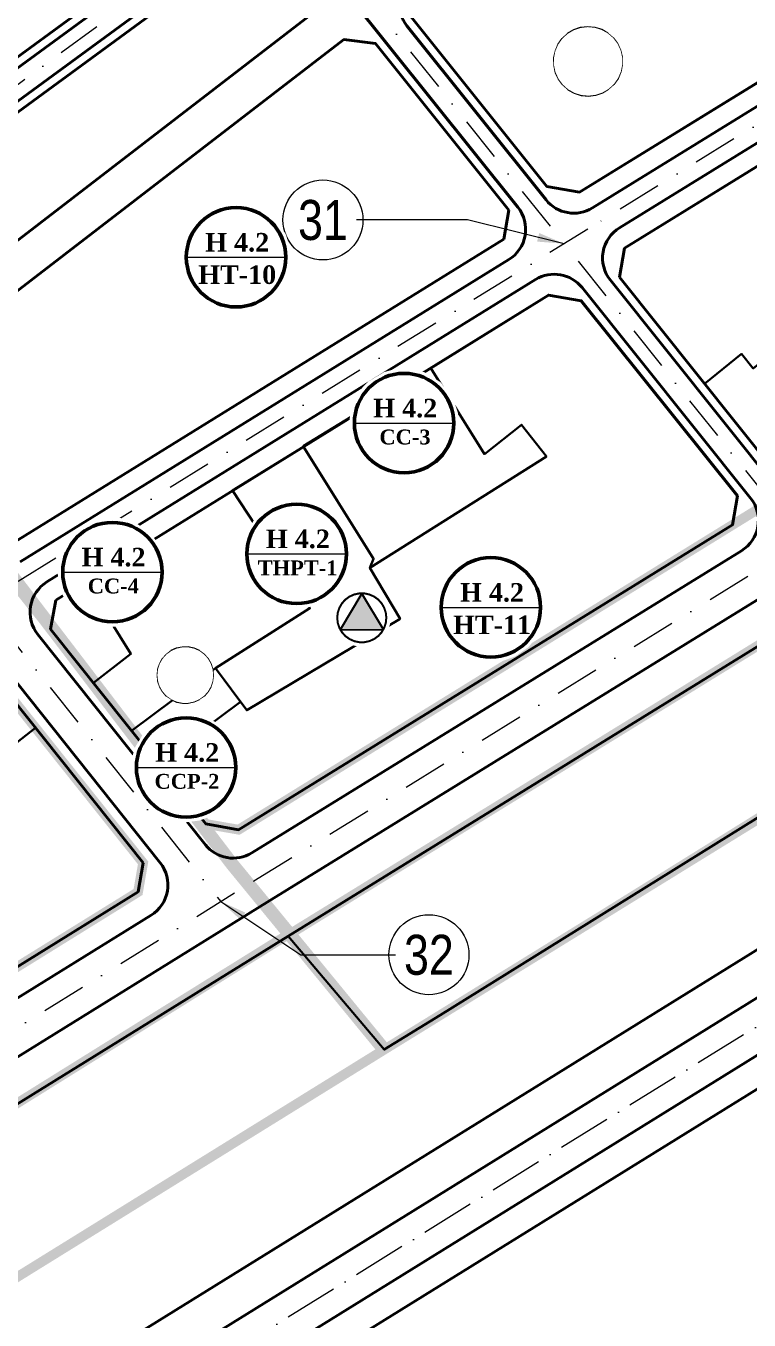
# Model space of a CAD drawing. Header units: millimetres. Extents: x 583747 to 595948, y 2304962 to 2309584.
# Drawn here: x 592527.5 to 592690.2, y 2307423.5 to 2307714.7 of the extents above; entities that cross this region are included whole.
import ezdxf
from ezdxf.enums import TextEntityAlignment as Align

# ---------------------------------------------------------------- set-up
doc = ezdxf.new("R2010")
doc.units = ezdxf.units.MM
doc.set_wipeout_variables(frame=1)
for name, pattern in [('ACAD_ISO10W100', [18, 12, -3, 0, -3]), ('DASHDOT', [1, 0.5, -0.25, 0, -0.25]), ('DASHED', [4.5, 3, -1.5]), ('PHANTOM2', [1.25, 0.625, -0.125, 0.125, -0.125, 0.125, -0.125]), ('RANHGIOI', [10, 6, -1.7, 0.6, -1.7]), ('RANHGIOIVE-2000', [18, 10, -2, 0, -1, -1, 0, -1, -1, 0, -2]), ('RGXA', [10.3, 6, -2, 0.3, -2])]:
    doc.linetypes.add(name, pattern=pattern)
for name, color, linetype, lineweight in [('00_bo_sdd', 7, 'Continuous', 30), ('00_o pho', 2, 'RANHGIOI', 13), ('00_tim_duong', 1, 'DASHDOT', 13), ('DUONG', 5, 'Continuous', 80), ('HE', 7, 'Continuous', 40), ('KIHIEU', 7, 'Continuous', 25), ('KYHIEU', 7, 'Continuous', 25), ('RANHGIOI', 10, 'RANHGIOI', 13), ('Rgphuong', 5, 'RGXA', 13), ('Tim QH', 1, 'ACAD_ISO10W100', 13), ('TOADO', 7, 'Continuous', 13), ('TREE1', 93, 'Continuous', 13), ('vong tron', 7, 'Continuous', 13)]:
    doc.layers.add(name, color=color, linetype=linetype, lineweight=lineweight)
doc.styles.add('STYLE3', font='Vharialb.ttf', dxfattribs={"height": 10})
doc.styles.add('TXT', font='vntime.TTF', dxfattribs={"height": 1})
doc.styles.add('vnarialh', font='Vharial.ttf')
doc.dimstyles.new('11', dxfattribs={"dimtxt": 7.5, "dimasz": 7.5, "dimexe": 5, "dimexo": 10, "dimgap": 3, "dimtad": 1, "dimzin": 9, "dimdsep": 46, "dimtxsty": 'STYLE3', "dimcen": 0.05, "dimclrd": 7, "dimclre": 7, "dimclrt": 7, "dimaunit": 1, "dimadec": 4, "dimazin": 0, "dimtfac": 1, "dimtofl": 0, "dimtmove": 1, "dimatfit": 3, "dimfxl": 1, "dimtolj": 1, "dimtzin": 9, "dimarcsym": 0})

# ---------------------------------------------------------------- blocks, each defined once
blk = doc.blocks.new('KH03')
at = {"color": 255}
blk.add_wipeout([(506972.39, 319470.63), (506970.86, 319470.31), (506969.42, 319469.67), (506968.16, 319468.75), (506967.11, 319467.58), (506966.32, 319466.22), (506965.84, 319464.73), (506965.67, 319463.17), (506965.84, 319461.61), (506966.32, 319460.12), (506967.11, 319458.76), (506968.16, 319457.6), (506969.42, 319456.68), (506970.86, 319456.04), (506972.39, 319455.71), (506973.96, 319455.71), (506975.49, 319456.04), (506976.92, 319456.68), (506978.19, 319457.6), (506979.24, 319458.76), (506980.03, 319460.12), (506980.51, 319461.61), (506980.67, 319463.17), (506980.51, 319464.73), (506980.03, 319466.22), (506979.24, 319467.58), (506978.19, 319468.75), (506976.92, 319469.67), (506975.49, 319470.31), (506973.96, 319470.63)], dxfattribs=at).dxf.layer = 'KIHIEU'
at = {"layer": 'KIHIEU'}
blk.add_hatch(color=256, dxfattribs=at).paths.add_polyline_path([(506973.21, 319469.51), (506967.57, 319460.12), (506978.78, 319460.12)])
at = {"layer": 'KIHIEU', "color": 255, "const_width": 0.525}
blk.add_lwpolyline([(506972.51, 319469.51), (506971.21, 319469.23), (506969.99, 319468.69), (506968.91, 319467.91), (506968.02, 319466.92), (506967.36, 319465.76), (506966.94, 319464.5), (506966.8, 319463.17), (506966.94, 319461.85), (506967.36, 319460.58), (506968.02, 319459.43), (506968.91, 319458.44), (506969.99, 319457.66), (506971.21, 319457.12), (506972.51, 319456.84), (506973.84, 319456.84), (506975.14, 319457.12), (506976.36, 319457.66), (506977.44, 319458.44), (506978.33, 319459.43), (506978.99, 319460.58), (506979.4, 319461.85), (506979.54, 319463.17), (506979.4, 319464.5), (506978.99, 319465.76), (506978.33, 319466.92), (506977.44, 319467.91), (506976.36, 319468.69), (506975.14, 319469.23), (506973.84, 319469.51)], close=True, dxfattribs=at)
at = {"layer": 'KIHIEU'}
blk.add_lwpolyline([(506973.21, 319469.51), (506967.57, 319460.12), (506978.78, 319460.12), (506973.21, 319469.51)], dxfattribs=at)
blk = doc.blocks.new('THUONGMAI')
blk.add_lwpolyline([(-0.013, 1.114), (-0.244, 1.087), (-0.465, 1.013), (-0.666, 0.894), (-0.837, 0.736), (-0.972, 0.546), (-1.064, 0.332), (-1.11, 0.103), (-1.107, -0.129), (-1.056, -0.357), (-0.958, -0.568), (-0.819, -0.755), (-0.644, -0.909), (-0.441, -1.023), (-0.219, -1.093), (0.013, -1.114), (0.244, -1.087), (0.465, -1.013), (0.666, -0.894), (0.837, -0.736), (0.972, -0.546), (1.064, -0.332), (1.11, -0.103), (1.107, 0.129), (1.056, 0.357), (0.958, 0.568), (0.819, 0.755), (0.644, 0.909), (0.441, 1.023), (0.219, 1.093)], close=True)
at = {"layer": 'KIHIEU', "color": 7}
for points, const_width in [([(-1.055, 0, 1), (1.055, 0, 1)], 0.0477), ([(-0.701, 0.233, 1), (-0.602, 0.233, 1)], 0.1), ([(0.572, 0.233, 1), (0.672, 0.233, 1)], 0.1)]:
    blk.add_lwpolyline(points, format="xyb", close=True, dxfattribs=dict(at, const_width=const_width))
at = {"layer": 'KIHIEU', "color": 7, "const_width": 0.1}
blk.add_lwpolyline([(0, 0.351), (0.333, -0.63), (-0.333, -0.63), (0, 0.351)], close=True, dxfattribs=at)
blk.add_lwpolyline([(-0.68, 0.356), (0.68, 0.356)], dxfattribs=at)
blk.add_wipeout([(-0.013, 1.114), (-0.244, 1.087), (-0.465, 1.013), (-0.666, 0.894), (-0.837, 0.736), (-0.972, 0.546), (-1.064, 0.332), (-1.11, 0.103), (-1.107, -0.129), (-1.056, -0.357), (-0.958, -0.568), (-0.819, -0.755), (-0.644, -0.909), (-0.441, -1.023), (-0.219, -1.093), (0.013, -1.114), (0.244, -1.087), (0.465, -1.013), (0.666, -0.894), (0.837, -0.736), (0.972, -0.546), (1.064, -0.332), (1.11, -0.103), (1.107, 0.129), (1.056, 0.357), (0.958, 0.568), (0.819, 0.755), (0.644, 0.909), (0.441, 1.023), (0.219, 1.093)])
blk = doc.blocks.new('trusoUB')
at = {"layer": 'KIHIEU', "lineweight": 30}
for points in [[(-1.82, 1.22), (1.79, 1.22, 0.939446)], [(0.11, 4.48), (-1.6, 4.48), (-1.6, 3.7), (-0.14, 3.7), (-0.14, 2.93), (0.11, 2.93)], [(-4.08, -2.8), (-2.89, -2.8), (-2.28, -2.22), (-2.28, 1.22), (-4.08, 1.22)], [(-1.83, -1.77), (-1.46, -1.77), (-1.46, 0.71), (-1.83, 0.71)], [(-1.06, -1.77), (-0.69, -1.77), (-0.69, 0.71), (-1.06, 0.71)], [(-0.2, -1.77), (0.17, -1.77), (0.17, 0.71), (-0.2, 0.71)], [(0.65, -1.77), (1.02, -1.77), (1.02, 0.71), (0.65, 0.71)], [(1.79, 0.71), (1.43, 0.71), (1.43, -1.77), (1.79, -1.77)], [(4.04, 1.22), (2.25, 1.22), (2.25, -2.22), (2.86, -2.8), (4.04, -2.8)], [(-0.02, -2.28), (-1.84, -2.28), (-2.95, -3.4), (-0.02, -3.4)]]:
    blk.add_hatch(color=256, dxfattribs=at).paths.add_polyline_path(points)
at = {"layer": 'KYHIEU', "color": 7, "lineweight": 30}
for p, q in [((-0.14, 2.93), (0.11, 2.93)), ((2.25, 1.22), (4.04, 1.22)), ((2.25, -2.22), (2.25, 1.22)), ((4.04, 1.22), (4.04, -2.8)), ((2.86, -2.8), (2.25, -2.22)), ((4.04, -2.8), (2.86, -2.8))]:
    blk.add_line(p, q, dxfattribs=at)
at = {"layer": 'KYHIEU', "color": 7, "lineweight": 30, "const_width": 0.283}
blk.add_lwpolyline([(-6.25, 0, 1), (6.25, 0, 1)], format="xyb", close=True, dxfattribs=at)
at = {"layer": 'KYHIEU'}
blk.add_lwpolyline([(0.64, 6.25), (-0.67, 6.24), (-1.96, 5.97), (-3.15, 5.43), (-4.22, 4.66), (-5.09, 3.68), (-5.74, 2.54), (-6.15, 1.29), (-6.28, -0.02), (-6.14, -1.32), (-5.73, -2.57), (-5.07, -3.71), (-4.19, -4.68), (-3.13, -5.45), (-1.92, -5.98), (-0.64, -6.25), (0.67, -6.24), (1.96, -5.97), (3.15, -5.43), (4.22, -4.66), (5.09, -3.68), (5.74, -2.54), (6.15, -1.29), (6.28, 0.02), (6.14, 1.32), (5.73, 2.57), (5.07, 3.71), (4.19, 4.68), (3.13, 5.45), (1.92, 5.98)], close=True, dxfattribs=at)
at = {"layer": 'KYHIEU', "color": 7, "lineweight": 30}
blk.add_lwpolyline([(1.79, 1.22, 0.939446), (-1.82, 1.22)], format="xyb", dxfattribs=at)
for points in [[(0.11, 2.92), (0.11, 4.48), (-1.6, 4.48), (-1.6, 3.7), (-0.14, 3.7), (-0.14, 2.92)], [(-2.28, 1.22), (2.25, 1.22)], [(-0.02, -2.28), (-1.84, -2.28), (-2.95, -3.4), (-0.02, -3.4)], [(-0.02, -2.28), (1.81, -2.28), (2.91, -3.4), (-0.02, -3.4)]]:
    blk.add_lwpolyline(points, dxfattribs=at)
for points in [[(-2.28, 1.22), (-4.08, 1.22), (-4.08, -2.8), (-2.89, -2.8), (-2.28, -2.22)], [(-1.83, 0.71), (-1.46, 0.71), (-1.46, -1.77), (-1.83, -1.77)], [(-1.06, 0.71), (-0.69, 0.71), (-0.69, -1.77), (-1.06, -1.77)], [(-0.2, 0.71), (0.17, 0.71), (0.17, -1.77), (-0.2, -1.77)], [(1.02, 0.71), (0.65, 0.71), (0.65, -1.77), (1.02, -1.77)], [(1.79, 0.71), (1.43, 0.71), (1.43, -1.77), (1.79, -1.77)]]:
    blk.add_lwpolyline(points, close=True, dxfattribs=at)
blk.add_wipeout([(0.64, 6.25), (-0.67, 6.24), (-1.96, 5.97), (-3.15, 5.43), (-4.22, 4.66), (-5.09, 3.68), (-5.74, 2.54), (-6.15, 1.29), (-6.28, -0.02), (-6.14, -1.32), (-5.73, -2.57), (-5.07, -3.71), (-4.19, -4.68), (-3.13, -5.45), (-1.92, -5.98), (-0.64, -6.25), (0.67, -6.24), (1.96, -5.97), (3.15, -5.43), (4.22, -4.66), (5.09, -3.68), (5.74, -2.54), (6.15, -1.29), (6.28, 0.02), (6.14, 1.32), (5.73, 2.57), (5.07, 3.71), (4.19, 4.68), (3.13, 5.45), (1.92, 5.98)])
blk = doc.blocks.new('www')
at = {"layer": '00_bo_sdd'}
for points in [[(19373.08, 14894.304), (19365.946, 14895.416), (19365.301, 14894.967), (19302.112, 14845.808), (19301.289, 14838.833), (19332.207, 14800.176), (19339.585, 14798.897), (19407.615, 14840.867), (19408.836, 14847.467)], [(19261.401, 14864.732), (19259.232, 14867.692), (19188.297, 14837.324), (19176.93, 14832.106), (19190.816, 14812.997)], [(19280.912, 14840.296), (19281.752, 14847.25), (19274.79, 14855.954), (19267.635, 14856.902), (19163.338, 14780.458), (19162.421, 14773.591), (19171.401, 14762.317), (19178.479, 14761.455)], [(19322.514, 14788.338), (19323.643, 14794.874), (19293.62, 14832.411), (19286.535, 14833.266), (19184.087, 14754.415), (19183.24, 14747.454), (19204.292, 14721.024), (19211.659, 14719.744)], [(19422.293, 14684.69), (19598.69, 14792.947), (19582.922, 14818.664), (19578.801, 14819.646), (19273.992, 14631.509), (19273.992, 14631.509), (19295.608, 14605.962), (19295.608, 14605.962), (19308.189, 14613.722)], [(19373.947, 14724.033), (19375.078, 14730.564), (19339.956, 14774.478), (19332.581, 14775.752), (19306.067, 14759.346), (19318.176, 14739.977), (19326.509, 14746.57), (19332.114, 14739.441), (19292.407, 14714.364), (19299.167, 14702.93), (19264.688, 14682.339), (19263.272, 14684.239), (19244.646, 14670.362), (19255.488, 14656.751), (19262.858, 14655.466)], [(19293.225, 14716.434), (19277.398, 14741.75), (19306.067, 14759.346), (19318.176, 14739.977), (19326.509, 14746.57), (19332.114, 14739.441), (19292.407, 14714.364), (19293.225, 14716.434)], [(19277.463, 14741.647), (19261.499, 14731.768), (19278.895, 14705.282), (19257.644, 14691.793), (19264.688, 14682.339), (19299.167, 14702.93), (19292.407, 14714.364), (19293.225, 14716.434)], [(19206.431, 14691.856), (19199.064, 14693.136), (19108.416, 14637.045), (19107.005, 14630.3), (19138.71, 14584.393), (19145.801, 14582.913), (19240.234, 14641.449), (19241.368, 14647.994)]]:
    blk.add_lwpolyline(points, close=True, dxfattribs=at)
for points in [[(19384.489, 14763.994), (19395.945, 14749.783), (19413.577, 14760.681), (19419.054, 14751.875), (19429.075, 14758.06), (19423.741, 14766.849), (19421.184, 14770.176), (19418.888, 14773.394), (19427.781, 14779.464), (19410.456, 14804.432), (19391.107, 14792.186), (19382.136, 14806.349), (19349.654, 14786.309), (19348.521, 14779.779), (19367.705, 14755.793), (19376.004, 14762.522), (19378.648, 14759.259), (19384.489, 14763.994)], [(19318.176, 14739.977), (19306.067, 14759.346), (19332.581, 14775.752), (19339.956, 14774.478), (19375.078, 14730.564), (19373.947, 14724.033), (19262.858, 14655.466), (19255.488, 14656.751), (19244.646, 14670.362), (19263.272, 14684.239), (19264.688, 14682.339), (19299.167, 14702.93), (19292.407, 14714.364), (19293.225, 14716.434)], [(19228.326, 14711.545), (19238.613, 14695.02), (19230.217, 14688.477)], [(19238.79, 14677.714), (19257.643, 14691.793), (19263.27, 14684.242), (19244.646, 14670.362)], [(19209.362, 14688.176), (19193.82, 14676.239), (19201.655, 14666.211), (19217.161, 14678.384)]]:
    blk.add_lwpolyline(points, dxfattribs=at)
at = {"layer": '00_o pho', "color": 2, "linetype": 'PHANTOM2', "ltscale": 10, "const_width": 2.2}
blk.add_lwpolyline([(19484.545, 15013.675), (19446.748, 14986.14), (19431.172, 14974.794), (19354.268, 14920.401), (19259.232, 14867.692), (19188.297, 14837.324), (19136.792, 14813.579), (19135.388, 14807.53), (19149.955, 14789.242), (19162.421, 14773.591), (19171.401, 14762.317), (19183.24, 14747.454), (19204.292, 14721.024), (19220.561, 14700.599), (19255.488, 14656.751), (19262.858, 14655.466), (19373.947, 14724.033), (19391.029, 14734.577), (19457.458, 14775.579), (19474.519, 14786.109), (19520.228, 14814.322), (19657.592, 14899.213)], dxfattribs=at)
blk.add_lwpolyline([(19274.517, 14632.063), (19578.801, 14819.646), (19609.781, 14842.866), (19734.196, 14919.872), (19741.117, 14918.276), (19771.562, 14870.054), (19770.68, 14866.225), (19642.639, 14786.81), (19639.702, 14788.324), (19626.146, 14779.585), (19612.945, 14801.656), (19295.608, 14605.962)], close=True, dxfattribs=at)
for points in [[(19001.767, 14490.919), (19127.65, 14568.743), (19145.801, 14582.913), (19240.233, 14641.442), (19241.368, 14647.994), (19206.431, 14691.856), (19190.162, 14712.281), (19149.519, 14763.305), (19135.812, 14780.514), (19120.483, 14799.759), (19113.204, 14800.901), (19065.548, 14769.359), (19034.285, 14745.535), (19015.389, 14730.944), (18922.757, 14656.019), (18903.387, 14633.356), (18863.294, 14572.285, 0.6871426), (18937.614, 14466.678), (18957.513, 14471.624), (18996.199, 14487.105)], [(19295.608, 14605.962), (19274.429, 14632.151), (19158.618, 14559.992), (19125.6, 14539.567), (19045.09, 14489.798), (19028.498, 14480.539), (19016.972, 14474.839), (18993.621, 14464.816), (18956.638, 14451.178), (18913.581, 14439.366), (18909.038, 14437.978, 0.4566329), (18891.797, 14404.356), (18896.234, 14393.342), (18904.264, 14376.29), (19077.825, 14470.996)]]:
    blk.add_lwpolyline(points, format="xyb", close=True, dxfattribs=at)
at = {"layer": '00_tim_duong', "ltscale": 20}
blk.add_lwpolyline([(19020.991, 14492.104), (19150.924, 14572.411), (19266.307, 14643.934), (19581.382, 14838.407), (19603.922, 14852.323), (19730.537, 14930.604), (19756.924, 14946.887), (19858.245, 15009.411), (19880.535, 15023.166), (19903.85, 15037.815), (19948.647, 15068.106), (19967.906, 15083.704), (20029.206, 15141.291), (20072.23, 15185.006), (20104.177, 15220.216, 0.0176884), (20123.17, 15245.26), (20192.398, 15343.58, 0.0192823)], format="xyb", dxfattribs=at)
for points in [[(19859.526, 15111), (19768.359, 15054.455), (19646.797, 14979.344), (19617.537, 14960.642), (19507.053, 14892.675), (19486.324, 14878.489), (19476.922, 14874.226), (19341.397, 14790.615), (18967.928, 14559.523)], [(19859.526, 15111), (19768.359, 15054.455), (19646.797, 14979.344), (19617.537, 14960.642), (19507.053, 14892.675), (19486.324, 14878.489), (19476.922, 14874.226), (19341.397, 14790.615), (18967.928, 14559.523)], [(19859.526, 15111), (19768.359, 15054.455), (19646.797, 14979.344), (19617.537, 14960.642), (19507.053, 14892.675), (19486.324, 14878.489), (19476.922, 14874.226), (19341.397, 14790.615), (18967.928, 14559.523)], [(19859.526, 15111), (19768.359, 15054.455), (19646.797, 14979.344), (19617.537, 14960.642), (19507.053, 14892.675), (19486.324, 14878.489), (19476.922, 14874.226), (19341.397, 14790.615), (18967.928, 14559.523)], [(19263.899, 14877.576), (19389.803, 14720.159)], [(19263.899, 14877.576), (19389.803, 14720.159)], [(18935.771, 14610.659), (19043.711, 14694.786), (19050.915, 14699.761), (19056.998, 14705.141), (19141.205, 14770.771), (19158.077, 14782.801), (19266.392, 14862.191), (19272.578, 14866.725)], [(18935.771, 14610.659), (19043.711, 14694.786), (19050.915, 14699.761), (19056.998, 14705.141), (19141.205, 14770.771), (19158.077, 14782.801), (19266.392, 14862.191), (19272.578, 14866.725)], [(19120.299, 14813.231), (19258.838, 14639.304)], [(19120.299, 14813.231), (19258.838, 14639.304)]]:
    blk.add_lwpolyline(points, dxfattribs=at)
at = {"layer": 'DUONG', "lineweight": 40}
for p, q in [((19158.094, 14786.533), (19268.201, 14867.236)), ((19158.094, 14786.533), (19268.201, 14867.236)), ((19162.353, 14782.216), (19268.165, 14859.771)), ((19162.353, 14782.216), (19268.165, 14859.771)), ((19325.672, 14795.539), (19275.026, 14858.861)), ((19325.672, 14795.539), (19275.026, 14858.861)), ((19332.024, 14797.202), (19300.715, 14836.349)), ((19332.024, 14797.202), (19300.715, 14836.349)), ((19408.805, 14836.314), (19342.472, 14795.391)), ((19408.805, 14836.314), (19342.472, 14795.391)), ((19584.337, 14833.621), (19269.266, 14639.15)), ((19584.337, 14833.621), (19269.266, 14639.15)), ((19414.43, 14831.559), (19348.545, 14790.912)), ((19414.43, 14831.559), (19348.545, 14790.912)), ((19213.703, 14715.717), (19323.634, 14783.739)), ((19213.703, 14715.717), (19323.634, 14783.739)), ((19329.686, 14779.252), (19219.715, 14711.205)), ((19329.686, 14779.252), (19219.715, 14711.205)), ((19384.412, 14731.702), (19346.498, 14779.107)), ((19384.412, 14731.702), (19346.498, 14779.107)), ((19378.047, 14730.055), (19340.143, 14777.446)), ((19378.047, 14730.055), (19340.143, 14777.446)), ((19265.835, 14650.253), (19376.001, 14718.25)), ((19265.835, 14650.253), (19376.001, 14718.25)), ((19255.376, 14652.076), (19217.667, 14699.418)), ((19255.376, 14652.076), (19217.667, 14699.418)), ((19245.207, 14647.99), (19207.488, 14695.344)), ((19245.207, 14647.99), (19207.488, 14695.344)), ((19269.266, 14639.15), (19153.885, 14567.628)), ((19269.266, 14639.15), (19153.885, 14567.628)), ((19269.266, 14639.15), (19153.885, 14567.628)), ((19269.266, 14639.15), (19153.885, 14567.628)), ((19148.883, 14577.764), (19243.164, 14636.206)), ((19148.883, 14577.764), (19243.164, 14636.206)), ((19148.883, 14577.764), (19243.164, 14636.206)), ((19148.883, 14577.764), (19243.164, 14636.206))]:
    blk.add_line(p, q, dxfattribs=at)
for points in [[(19595.359, 14830.995), (19626.548, 14780.125, -0.4128027), (19623.942, 14769.144), (19086.209, 14435.877)], [(19487.891, 14576.396), (19449.289, 14638.556, 0.4139486), (19438.279, 14641.135), (19093.214, 14427.277, 0.3866723), (19090.259, 14416.926), (19115.002, 14366.971)]]:
    blk.add_lwpolyline(points, format="xyb", dxfattribs=at)
for centre, start, end in [((19306.962, 14841.346), 127.88155, 218.65323), ((19306.962, 14841.346), 127.88155, 218.65323), ((19319.424, 14790.542), 301.74803, 38.65323), ((19319.424, 14790.542), 301.74803, 38.65323), ((19338.272, 14802.199), 218.65323, 301.67216), ((19338.272, 14802.199), 218.65323, 301.67216), ((19352.745, 14784.103), 121.67216, 218.65323), ((19352.745, 14784.103), 121.67216, 218.65323), ((19333.895, 14772.449), 38.65323, 121.74803), ((19333.895, 14772.449), 38.65323, 121.74803), ((19371.799, 14725.058), 301.68409, 38.65323), ((19371.799, 14725.058), 301.68409, 38.65323), ((19223.924, 14704.402), 121.74803, 218.53846), ((19223.924, 14704.402), 121.74803, 218.53846), ((19261.634, 14657.06), 218.53846, 301.68409), ((19261.634, 14657.06), 218.53846, 301.68409), ((19238.949, 14643.006), 301.79359, 38.53846), ((19238.949, 14643.006), 301.79359, 38.53846)]:
    blk.add_arc(centre, 8, start, end, dxfattribs=at)
at = {"layer": 'HE'}
for p, q in [((19157.103, 14788.286), (19261.401, 14864.732)), ((19163.338, 14780.458), (19267.635, 14856.902)), ((19407.615, 14840.867), (19339.585, 14798.897)), ((19332.207, 14800.176), (19301.289, 14838.833)), ((19417.372, 14828.087), (19349.654, 14786.309)), ((19339.585, 14798.897), (19332.207, 14800.176)), ((19323.643, 14794.874), (19322.514, 14788.338)), ((19322.514, 14788.338), (19211.659, 14719.744)), ((19348.521, 14779.779), (19349.654, 14786.309)), ((19383.651, 14735.855), (19348.521, 14779.779)), ((19241.368, 14647.994), (19206.431, 14691.856)), ((19241.368, 14647.994), (19240.234, 14641.449)), ((19145.801, 14582.913), (19240.234, 14641.449)), ((19145.801, 14582.913), (19240.234, 14641.449))]:
    blk.add_line(p, q, dxfattribs=at)
for points in [[(19171.401, 14762.317), (19178.479, 14761.455), (19280.912, 14840.296), (19281.752, 14847.25), (19274.79, 14855.954)], [(19323.643, 14794.874), (19293.62, 14832.411), (19286.535, 14833.266), (19184.087, 14754.415), (19183.24, 14747.454)], [(19598.69, 14792.947), (19582.922, 14818.664), (19578.801, 14819.646), (19273.992, 14631.509), (19158.618, 14559.992), (19125.6, 14539.567), (19045.09, 14489.798)], [(19082.003, 14444.061), (19608.858, 14770.622), (19609.84, 14774.76), (19598.69, 14792.947)], [(19485.343, 14574.813), (19448.589, 14633.996), (19441.702, 14635.61), (19095.886, 14421.286), (19093.855, 14414.171), (19116.793, 14367.857)]]:
    blk.add_lwpolyline(points, dxfattribs=at)
blk.add_lwpolyline([(19221.698, 14707.141), (19220.561, 14700.599), (19255.488, 14656.751), (19262.858, 14655.466), (19373.947, 14724.033), (19375.078, 14730.564), (19339.956, 14774.478), (19332.581, 14775.752)], close=True, dxfattribs=at)
blk.add_arc((19753.073, 13668.806), 1371.564, 113.002432, 129.767856, dxfattribs=at)
at = {"layer": 'RANHGIOI', "color": 1, "linetype": 'RANHGIOIVE-2000', "ltscale": 1.5, "const_width": 1.871, "flags": 128}
blk.add_lwpolyline([(19293.499, 16077.693), (19132.573, 16036.264), (19083.729, 16028.005), (18997.213, 16027.896), (18893.282, 16045.03), (18799.004, 16068.736), (18790.839, 16071.468), (18751.102, 16082.395), (18711.357, 16093.324), (18561.773, 16163.06), (18407.863, 16230.128), (18055.114, 16381.749), (17957.867, 16423.548), (17899.348, 16443.566), (17824.014, 16462.735), (17692.211, 16485.914), (17616.927, 16495.023), (17293.1, 16534.205), (17094.258, 16564.233), (16908.99, 16596.232), (16766.097, 16594.228), (16654.177, 16589.176), (16537.871, 16574.693), (16490.686, 16565.988), (16375.079, 16539.055), (16199.985, 16490.118), (16081.767, 16455.169), (16067.513, 16450.167), (15845.469, 16376.274), (15577.739, 16278.551), (15363.201, 16192.899), (15164.586, 16108.204), (15002.034, 16033.427), (14751.574, 15922.85), (14708.216, 15908.229), (14584.036, 15866.973), (14491.433, 15838.324), (14323.75, 15779.548), (14075.621, 15700.188), (13853.807, 15629.854), (13824.173, 15624.274), (13646.442, 15568.321), (13606.144, 15555.5), (13486.196, 15524.992), (13430.303, 15511.561), (13383.245, 15505.933), (13319.974, 15507.774), (13266.105, 15514.215), (13236.797, 15519.52), (13192.203, 15530.247), (13171.334, 15535.427), (13108.159, 15557.545), (13055.276, 15585.193), (12994.288, 15632.017), (12934.584, 15678.684), (12899.022, 15716.225), (12853.262, 15768.509), (12832.07, 15804.959), (12817.562, 15828.224), (12772.512, 15912.397), (12721.507, 16009.747), (12680.528, 16087.07), (12660.42, 16125.258), (12645.024, 16172.429), (12636.024, 16209.405), (12627.59, 16304.665), (12621.67, 16400.809), (12617.56, 16422.965), (12540.51, 16405.143), (12492.313, 16395.827), (12365.179, 16368.44), (12358.153, 16365.666), (12338.756, 16368.008), (12279.745, 16364.508), (12174.753, 16333.201), (12139.49, 16446.724), (12134.658, 16460.835), (12068.633, 16441.159), (12033.025, 16441.285), (11989.432, 16427.188), (11981.274, 16425.012), (11959.913, 16417.998), (11978.799, 16343.436), (11938.961, 16333.366), (11989.13, 16125.666), (11884.231, 16099.278), (11832.246, 16312.767), (11585.948, 16258.421), (11562.581, 16363.434), (11557.857, 16383.953), (11401.498, 16340.211), (11307.11, 16313.034), (11291.46, 16359.024), (11209.225, 16340.971), (11175.534, 16443.066), (11143.822, 16455.037), (11132.248, 16485.701), (11128.35, 16493.661), (11140.993, 16548.85), (11102.107, 16554.214), (11101.966, 16582.761), (11102.662, 16631.038), (11045.249, 16617.907), (11029.589, 16664.92), (10957.767, 16647.496), (10927.961, 16662.372), (10865.505, 16650.921), (10857.237, 16704.723), (10837.986, 16700.991), (10812.512, 16688.53), (10791.832, 16670.466), (10778.563, 16664.895), (10757.023, 16659.439), (10742.591, 16656.003), (10737.381, 16654.024), (10734.915, 16651.099), (10734.499, 16646.963), (10740.038, 16624.009), (10749.407, 16590.974), (10758.084, 16564.799), (10768.087, 16535.523), (10770.752, 16514.413), (10766.741, 16489.588), (10755.377, 16461.498), (10738.001, 16429.098), (10725.2, 16403.055), (10714.478, 16379.406), (10713.149, 16362.585), (10714.816, 16353.375), (10724.11, 16329.74), (10730.598, 16308.428), (10736.254, 16276.543), (10729.091, 16255.002), (10711.785, 16243.97), (10688.331, 16243.322), (10650.107, 16250.712), (10615.052, 16253.732), (10595.273, 16247.322), (10580.44, 16231.667), (10572.634, 16205.482), (10555.131, 16174.512), (10542.248, 16167.006), (10519.589, 16159.936), (10498.898, 16154.638), (10480.952, 16146.284), (10463.89, 16131.846), (10450.502, 16115.247), (10442.807, 16097.975), (10437.857, 16077.649), (10435.239, 16052.571), (10436.023, 16018.537), (10440.379, 15975.101), (10444.803, 15953.723), (10451.607, 15935.811), (10464.241, 15910.89), (10475.707, 15891.748), (10526.034, 15816.235), (10533.142, 15792.052), (10541.164, 15765.379), (10571.003, 15689.605), (10596.156, 15611.907), (10610.964, 15521.951), (10574.119, 15503.178), (10504.962, 15443.082), (10464.914, 15391.699), (10445.772, 15353.147), (10445.188, 15333.864), (10454.126, 15319.079), (10467.294, 15313.72), (10499.512, 15308.855), (10542.874, 15300.109), (10542.229, 15229.583), (10547.768, 15140.978), (10543.24, 15094.294), (10536.255, 15070.527), (10524.405, 15046.964), (10528.565, 15029.283), (10528.611, 15026.831), (10529.169, 15022.965), (10531.725, 15014.204), (10542.283, 14986.667), (10550.967, 14964.808), (10558.904, 14947.481), (10561.251, 14919.438), (10581.694, 14908.097), (10591.763, 14902.731), (10595.788, 14901.292), (10601.834, 14900.295), (10603.538, 14900.229), (10610.193, 14900.587), (10620.437, 14879.406), (10611.303, 14848.371), (10618.751, 14845.695), (10624.774, 14843.668), (10643.98, 14837.587), (10651.749, 14835.18), (10658.96, 14833.045), (10659.788, 14832.817), (10679.314, 14815.365), (10734.104, 14776.429), (10738.757, 14767.263), (10750.072, 14736.708), (10794.792, 14681.648), (10812.431, 14658.719), (10829.569, 14635.307), (10842.634, 14616.84), (10844.384, 14613.648), (10866.038, 14579.504), (10880.664, 14556.814), (10884.473, 14551.655), (10894.956, 14536.966), (10905.705, 14522.477), (10914.48, 14509.971), (10922.439, 14498.717), (10929.705, 14488.518), (10936.379, 14478.972), (10947.296, 14465.258), (10957.67, 14450.402), (10964.304, 14441.159), (10966.13, 14438.215), (10974.706, 14424.95), (10984.147, 14411.331), (10997.81, 14392.321), (11003.475, 14384.848), (11009.211, 14377.935), (11011.298, 14375.458), (11013.167, 14372.495), (11018.343, 14364.617), (11022.365, 14359.392), (11027.62, 14352.395), (11034.478, 14343.542), (11045.43, 14327.215), (11052.016, 14318.258), (11059.185, 14307.411), (11063.917, 14300.898), (11067.808, 14295.116), (11072.32, 14288.788), (11081.845, 14275.786), (11090.87, 14263.557), (11093.498, 14260.749), (11101.592, 14249.009), (11112.215, 14234.081), (11122.811, 14219.094), (11131.174, 14207.481), (11137.384, 14199.419), (11146.118, 14187.214), (11109.539, 14135.731), (11122.58, 14119.575), (11148.88, 14086.808), (11173.916, 14054.929), (11184.166, 14042.008), (11195.243, 14027.546), (11213.325, 14002.932), (11229.316, 13982.795), (11245.662, 13962.121), (11252.908, 13952.856), (11258.68, 13945.398), (11264.391, 13938.037), (11269.166, 13931.663), (11274.604, 13924.443), (11280.56, 13916.565), (11286.299, 13909.068), (11298.44, 13893.482), (11300.419, 13891.065), (11303.6, 13886.466), (11352.86, 13822.751), (11374.701, 13794.162), (11375.663, 13793.064), (11377.765, 13791.953), (11392.142, 13773.214), (11402.086, 13760.194), (11421.674, 13733.811), (11449.479, 13699.154), (11465.324, 13678.416), (11503.15, 13629.757), (11667.85, 13416.763), (11686.197, 13393.538), (11704.045, 13371.726), (11782.724, 13395.771), (11857.986, 13405.496), (11933.154, 13410.556), (12063.077, 13404.995), (12107.857, 13399.357), (12128.741, 13395.78), (12230.188, 13392.629), (12374.378, 13418.148), (12440.16, 13435.057), (12554.005, 13477.393), (12639.522, 13520.604), (12725.038, 13572.269), (12844.364, 13656.976), (12879.899, 13682.201), (12990.94, 13749.794), (13095.674, 13820.453), (13172.488, 13878.168), (13226.8, 13921.208), (13241.833, 13938.619), (13270.58, 13990.989), (13285.1, 14022.518), (13298.665, 14057.544), (13309.657, 14083.626), (13319.772, 14141.486), (13324.363, 14162.149), (13357.484, 14286.504), (13384.725, 14350.29), (13405.375, 14386.723), (13416.668, 14400.224), (13426.839, 14408.818), (13475.163, 14457.797), (13557.921, 14514.381), (13577.777, 14522.519), (13616.254, 14537.044), (13635.606, 14540.587), (13666.034, 14548.835), (13707.849, 14554.931), (13749.246, 14558.323), (13789.97, 14559.02), (13838.959, 14562.59), (13889.189, 14564.955), (13954.608, 14567.064), (14001.062, 14566.784), (14022.137, 14563.571), (14065.314, 14556.987), (14096.962, 14549.138), (14141.852, 14535.612), (14198.511, 14506.452), (14270.485, 14474.575), (14297.223, 14461.936), (14347.421, 14419.533), (14474.364, 14312.561), (14572.295, 14211.964), (14660.783, 14133.112), (14736.536, 14088.414), (14770.892, 14073.934), (14795.767, 14063.34), (14834.926, 14051.367), (14878.901, 14040.659), (14913.468, 14035.111), (14976.733, 14034.808), (15009.947, 14039.275), (15132.72, 14074.944), (15210.766, 14104.206), (15268.361, 14133.735), (15293.89, 14148.064), (15613.24, 14399.943), (15648.151, 14418.819), (15714.985, 14438.591), (15757.77, 14445.388), (15830.24, 14452.499), (15858.731, 14455.294), (15908.836, 14454.433), (15959.934, 14450.432), (15984.375, 14446.094), (16012.619, 14440.382), (16030.492, 14437.16), (16049.25, 14434.099), (16147.138, 14165.154), (16582.992, 13001.577), (16689.43, 12612.502), (16704.434, 12617.951), (16721.704, 12625.842), (16737.432, 12630.177), (16754.676, 12574.747), (16802.809, 12490.86), (16806.28, 12487.828), (16827.782, 12483.758), (16833.426, 12478.541), (16871.364, 12453.888), (16875.078, 12450.353), (16883.544, 12445.269), (16889.949, 12452.649), (16898.013, 12444.7), (16900.617, 12439.895), (16903.738, 12436.134), (16907.277, 12431.007), (16915.347, 12420.995), (16937.164, 12402.386), (16932.48, 12393.454), (16932.686, 12390.415), (16960.966, 12338.613), (16965.494, 12331.864), (17003.824, 12282.508), (17036.107, 12239.888), (17101.344, 12153.647), (17127.788, 12120.801), (17154.671, 12084.659), (17160.267, 12088.17), (17226.808, 12116.684), (17312.396, 12146.78), (17318.128, 12158.69), (17456.548, 12160.99), (17458.61, 12228.146), (17467.267, 12284.913), (17495.471, 12413.121), (17510.034, 12460.383), (17526.427, 12500.158), (17537.199, 12535.005), (17587.924, 12601.708), (17621.881, 12638.618), (17654.983, 12667.004), (17692.829, 12693.68), (17735.809, 12717.623), (17767.511, 12729.667), (17817.449, 12744.541), (17867.602, 12754.226), (17973.777, 12778.169), (18078.683, 12804.239), (18100.274, 12945.743), (18110.88, 13008.866), (18121.682, 13064.084), (18138.271, 13155.002), (18174.803, 13364.189), (18192.131, 13454.554), (18205.98, 13541.962), (18249.722, 13779.139), (18263.688, 13823.385), (18357.556, 14026.425), (18404.237, 14046.629), (18447.486, 14070.381), (18495.144, 14104.021), (18505.628, 14111.422), (18507.594, 14112.81), (18529.174, 14134.291), (18547.365, 14150.168), (18580.705, 14177.318), (18650.152, 14275.876), (18718.24, 14381.402), (18738.062, 14425.544), (18792.857, 14409.629), (18811.186, 14400.821), (18856.587, 14386.523), (18856.118, 14383.886), (18886.142, 14366.402), (19077.825, 14470.996), (19295.608, 14605.962), (19308.189, 14613.722), (19422.293, 14684.69), (19612.56, 14801.459), (19626.146, 14779.585), (19642.639, 14786.81), (19712.459, 14829.827), (19740.596, 14848.295), (19784.863, 14874.679), (19844.786, 14912.332), (19898.429, 14947.841), (19929.838, 14968.145), (20014.526, 15019.615), (20147.368, 15150.267), (20196.145, 15209.833), (20225.251, 15251.422), (20251.729, 15291.141), (20270.481, 15322.888), (20293.996, 15360.376), (20311.769, 15391.338), (20327.162, 15419.577), (20339.029, 15442.026), (20345.417, 15455.899), (20351.517, 15468.923), (20359.027, 15484.848), (20364.578, 15496.816), (20370.566, 15509.426), (20385.156, 15542.361), (20398.606, 15581.628), (20404.462, 15601.459), (20417.389, 15651.369), (20421.81, 15671.931), (20427.568, 15711.556), (20430.536, 15736.285), (20435.225, 15772.963), (20440.241, 15824.696), (20421.484, 15886.377), (20421.223, 15887.078), (20325.081, 16143.781), (20307.106, 16189.196), (20285.925, 16231.234), (20285.893, 16231.302), (20223.826, 16192.934), (20184.885, 16170.117), (20162.581, 16169.483), (19851.824, 15964.131), (19789.142, 15919.619), (19713.903, 15892.792), (19705.848, 15917.859), (19690.807, 15953.51), (19688.399, 15954.415), (19671.105, 15947.973), (19659.933, 15945.436), (19655.9, 15944.713), (19639.645, 15938.47), (19630.652, 15934.46), (19621.536, 15931.046), (19555.926, 15906.407), (19528.141, 15976.835), (19519.554, 15985.902), (19346.414, 15921.708), (19293.499, 16077.693)], close=True, dxfattribs=at)
at = {"layer": 'Rgphuong', "color": 6, "linetype": 'DASHED', "ltscale": 2, "const_width": 3, "flags": 128}
blk.add_lwpolyline([(19295.608, 14605.962), (19261.382, 14647.719), (19210.956, 14713.759), (19179.787, 14752.399), (19175.385, 14757.182), (19132.196, 14813.116), (19110.929, 14843.783), (19020.936, 14785.93), (18977.129, 14755.461), (18918.678, 14715.488), (18868.002, 14671.656), (18814.879, 14625.616), (18795.004, 14603.829), (18783.767, 14583.87), (18776.816, 14565.015), (18763.222, 14517.6), (18738.062, 14425.544)], dxfattribs=at)
at = {"layer": 'Tim QH'}
blk.add_lwpolyline([(19638.024, 14771.401), (19089.107, 14431.202)], dxfattribs=at)
at = {"layer": 'TOADO', "color": 1}
for centre in [(19281.822, 14792.671), (19305.667, 14627.316)]:
    blk.add_circle(centre, 9, dxfattribs=at)
at = {"layer": 'TOADO', "color": 1, "style": 'vnarialh', "width": 0.8}
for s, p in [('31', (19281.822, 14792.671)), ('32', (19305.667, 14627.316))]:
    blk.add_text(s, height=9, dxfattribs=at).set_placement(p, align=Align.MIDDLE_CENTER)
at = {"layer": 'TOADO', "color": 1}
for points in [[(19336.082, 14787.326), (19314.366, 14792.671), (19289.366, 14792.671)], [(19258.838, 14639.304), (19276.866, 14627.316), (19298.123, 14627.316)]]:
    blk.add_leader(points, dimstyle='11', override={"dimasz": 6, "dimgap": 3, "dimtad": 0}, dxfattribs=at)
at = {"layer": 'KIHIEU', "color": 7, "xscale": 6.927113702637143, "yscale": 6.927113702637143, "zscale": 6.927113702637143}
blk.add_blockref('THUONGMAI', (19341.484, 14828.352), dxfattribs=at)
at = {"layer": 'KIHIEU', "color": 255, "xscale": 0.8669725786955292, "yscale": 0.8669725786955292, "zscale": 0.8669725786955292, "rotation": 0.3640207131024742}
blk.add_blockref('KH03', (-418472.748, -265049.564), dxfattribs=at)
at = {"layer": 'KYHIEU'}
blk.add_blockref('trusoUB', (19250.857, 14690.25), dxfattribs=at)
at = {"linetype": 'Continuous', "lineweight": 9}
for points in [[(19215.825, 14860.565), (19218.746, 14859.777), (19222.335, 14857.533), (19225.206, 14853.711), (19226.2, 14850.721), (19226.429, 14848.359), (19226.006, 14845.16), (19224.539, 14841.801), (19222.514, 14839.35), (19219.627, 14837.341), (19217.099, 14836.403), (19214.102, 14836.033), (19214.102, 14836.033), (19210.936, 14836.447), (19209.077, 14837.104), (19207.126, 14838.198), (19205.328, 14839.702), (19203.823, 14841.557), (19202.893, 14843.231), (19202.893, 14843.231), (19201.957, 14846.253), (19201.776, 14848.359), (19202.03, 14850.851), (19202.669, 14852.966), (19204.767, 14856.408), (19206.154, 14857.781), (19209.538, 14859.81), (19211.877, 14860.483), (19214.102, 14860.686)], [(19263.997, 14796.484), (19266.918, 14795.697), (19270.507, 14793.452), (19273.378, 14789.63), (19274.372, 14786.64), (19274.601, 14784.279), (19274.178, 14781.08), (19272.711, 14777.72), (19270.686, 14775.269), (19267.799, 14773.26), (19265.271, 14772.322), (19262.274, 14771.952), (19262.274, 14771.952), (19259.108, 14772.366), (19257.249, 14773.023), (19255.298, 14774.117), (19253.5, 14775.621), (19251.995, 14777.476), (19251.065, 14779.151), (19251.065, 14779.151), (19250.13, 14782.172), (19249.948, 14784.279), (19250.202, 14786.77), (19250.841, 14788.885), (19252.939, 14792.328), (19254.326, 14793.7), (19257.711, 14795.729), (19260.049, 14796.402), (19262.274, 14796.605)], [(19301.806, 14759.166), (19304.726, 14758.379), (19308.315, 14756.135), (19311.186, 14752.313), (19312.181, 14749.323), (19312.409, 14746.961), (19311.987, 14743.762), (19310.519, 14740.403), (19308.494, 14737.951), (19305.608, 14735.942), (19303.079, 14735.004), (19300.083, 14734.635), (19300.083, 14734.635), (19296.916, 14735.048), (19295.057, 14735.706), (19293.106, 14736.799), (19291.308, 14738.304), (19289.803, 14740.159), (19288.874, 14741.833), (19288.874, 14741.833), (19287.938, 14744.854), (19287.756, 14746.961), (19288.011, 14749.452), (19288.65, 14751.567), (19290.747, 14755.01), (19292.134, 14756.382), (19295.519, 14758.411), (19297.857, 14759.085), (19300.083, 14759.287)], [(19236.18, 14725.634), (19239.101, 14724.847), (19242.69, 14722.603), (19245.561, 14718.781), (19246.555, 14715.791), (19246.783, 14713.429), (19246.361, 14710.23), (19244.894, 14706.871), (19242.869, 14704.419), (19239.982, 14702.411), (19237.453, 14701.473), (19234.457, 14701.103), (19234.457, 14701.103), (19231.29, 14701.517), (19229.432, 14702.174), (19227.48, 14703.267), (19225.683, 14704.772), (19224.178, 14706.627), (19223.248, 14708.301), (19223.248, 14708.301), (19222.312, 14711.322), (19222.131, 14713.429), (19222.385, 14715.92), (19223.024, 14718.036), (19225.122, 14721.478), (19226.509, 14722.85), (19229.893, 14724.879), (19232.231, 14725.553), (19234.457, 14725.755)], [(19321.332, 14717.705), (19324.253, 14716.918), (19327.842, 14714.674), (19330.713, 14710.852), (19331.707, 14707.862), (19331.935, 14705.5), (19331.513, 14702.301), (19330.046, 14698.942), (19328.021, 14696.49), (19325.134, 14694.482), (19322.605, 14693.544), (19319.609, 14693.174), (19319.609, 14693.174), (19316.442, 14693.588), (19314.584, 14694.245), (19312.632, 14695.338), (19310.835, 14696.843), (19309.33, 14698.698), (19308.4, 14700.372), (19308.4, 14700.372), (19307.464, 14703.393), (19307.283, 14705.5), (19307.537, 14707.991), (19308.176, 14710.107), (19310.274, 14713.549), (19311.661, 14714.922), (19315.045, 14716.95), (19317.384, 14717.624), (19319.609, 14717.826)], [(19252.752, 14681.674), (19255.673, 14680.887), (19259.262, 14678.643), (19262.133, 14674.821), (19263.127, 14671.831), (19263.355, 14669.469), (19262.933, 14666.27), (19261.466, 14662.911), (19259.441, 14660.459), (19256.554, 14658.451), (19254.025, 14657.513), (19251.029, 14657.143), (19251.029, 14657.143), (19247.862, 14657.557), (19246.003, 14658.214), (19244.052, 14659.307), (19242.254, 14660.812), (19240.749, 14662.667), (19239.82, 14664.341), (19239.82, 14664.341), (19238.884, 14667.362), (19238.703, 14669.469), (19238.957, 14671.96), (19239.596, 14674.076), (19241.693, 14677.518), (19243.08, 14678.89), (19246.465, 14680.919), (19248.803, 14681.593), (19251.029, 14681.795)]]:
    blk.add_wipeout(points, dxfattribs=at).dxf.layer = 'vong tron'
at = {"layer": 'vong tron'}
for p, q in [((19251.09, 14784.272), (19273.386, 14784.272)), ((19288.898, 14746.958), (19311.194, 14746.958)), ((19223.273, 14713.426), (19245.568, 14713.426)), ((19308.425, 14705.494), (19330.721, 14705.494)), ((19239.845, 14669.466), (19262.14, 14669.466))]:
    blk.add_line(p, q, dxfattribs=at)
at = {"layer": 'vong tron', "lineweight": 50}
for centre in [(19262.274, 14784.275), (19300.083, 14746.958), (19234.457, 14713.426), (19319.609, 14705.497), (19251.029, 14669.466)]:
    blk.add_circle(centre, 11.184, dxfattribs=at)
at = {"layer": 'vong tron', "attachment_point": 5, "style": 'TXT'}
for s, insert, char_height in [('{\\f.VnTimeH|b1|i0|c0|p34;H 4.2}', (19262.54, 14787.605), 4.18038), ('{\\f.VnTimeH|b1|i0|c0|p34;ht-10}', (19262.54, 14780.336), 4.18038), ('{\\f.VnTimeH|b1|i0|c0|p34;H 4.2}', (19300.348, 14750.291), 4.18038), ('{\\f.VnTimeH|b1|i0|c0|p34;cc-3}', (19300.288, 14743.809), 3.3443), ('{\\f.VnTimeH|b1|i0|c0|p34;H 4.2}', (19234.723, 14716.759), 4.18038), ('{\\f.VnTimeH|b1|i0|c0|p34;cc-4}', (19234.662, 14710.277), 3.3443), ('{\\f.VnTimeH|b1|i0|c0|p34;H 4.2}', (19319.875, 14708.827), 4.18038), ('{\\f.VnTimeH|b1|i0|c0|p34;ht-11}', (19319.875, 14701.558), 4.18038), ('{\\f.VnTimeH|b1|i0|c0|p34;H 4.2}', (19251.294, 14672.799), 4.18038), ('{\\f.VnTimeH|b1|i0|c0|p34;CCP-2}', (19251.234, 14666.317), 3.3443)]:
    blk.add_mtext(s, dxfattribs=dict(at, insert=insert, char_height=char_height))
at = {"linetype": 'Continuous', "lineweight": 9}
for points in [[(19356.144, 14860.098), (19359.065, 14859.311), (19362.654, 14857.066), (19365.525, 14853.245), (19366.519, 14850.255), (19366.748, 14847.893), (19366.325, 14844.694), (19364.858, 14841.335), (19362.833, 14838.883), (19359.947, 14836.874), (19357.418, 14835.936), (19354.422, 14835.566), (19354.422, 14835.566), (19351.255, 14835.98), (19349.396, 14836.637), (19347.445, 14837.731), (19345.647, 14839.236), (19344.142, 14841.091), (19343.213, 14842.765), (19343.213, 14842.765), (19342.277, 14845.786), (19342.095, 14847.893), (19342.35, 14850.384), (19342.988, 14852.499), (19345.086, 14855.942), (19346.473, 14857.314), (19349.858, 14859.343), (19352.196, 14860.016), (19354.422, 14860.219)], [(19277.643, 14729.736), (19280.564, 14728.949), (19284.153, 14726.705), (19287.024, 14722.883), (19288.018, 14719.893), (19288.247, 14717.531), (19287.824, 14714.332), (19286.357, 14710.973), (19284.332, 14708.521), (19281.446, 14706.513), (19278.917, 14705.575), (19275.92, 14705.205), (19275.92, 14705.205), (19272.754, 14705.619), (19270.895, 14706.276), (19268.944, 14707.369), (19267.146, 14708.874), (19265.641, 14710.729), (19264.711, 14712.403), (19264.711, 14712.403), (19263.776, 14715.424), (19263.594, 14717.531), (19263.849, 14720.022), (19264.487, 14722.138), (19266.585, 14725.58), (19267.972, 14726.952), (19271.357, 14728.981), (19273.695, 14729.655), (19275.92, 14729.857)]]:
    blk.add_wipeout(points, dxfattribs=at).dxf.layer = 'vong tron'
at = {"layer": 'vong tron'}
blk.add_line((19264.736, 14717.528), (19287.032, 14717.528), dxfattribs=at)
at = {"layer": 'vong tron', "lineweight": 50}
blk.add_circle((19275.92, 14717.528), 11.184, dxfattribs=at)
at = {"layer": 'vong tron', "attachment_point": 5, "style": 'TXT'}
for s, insert, char_height in [('{\\f.VnTimeH|b1|i0|c0|p34;H 4.2}', (19276.186, 14720.861), 4.18038), ('{\\f.VnTimeH|b1|i0|c0|p34;thpt-1}', (19276.126, 14714.379), 3.3443)]:
    blk.add_mtext(s, dxfattribs=dict(at, insert=insert, char_height=char_height))

msp = doc.modelspace()

# ---------------------------------------------------------------- block references
at = {"layer": 'TREE1'}
msp.add_blockref('www', (573312.5, 2292878.35), dxfattribs=at)

doc.saveas('drawing.dxf')
